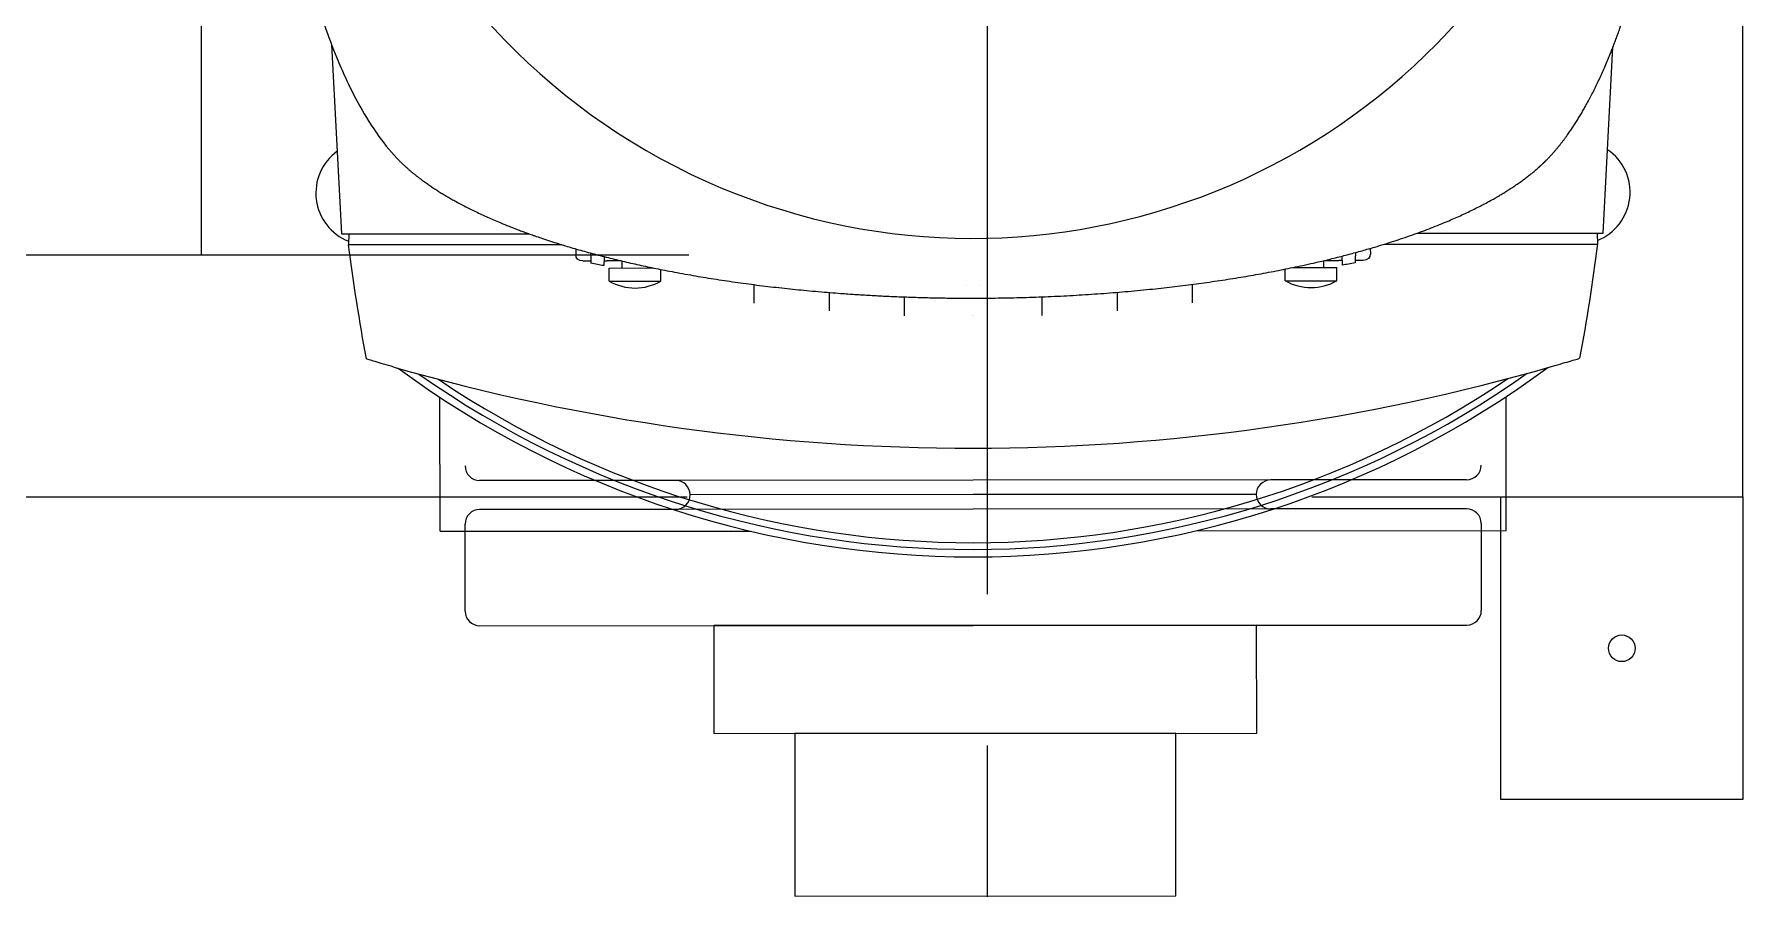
# Model space of a CAD drawing. Header units: millimetres. Extents: x 3795014 to 4300160, y 3869364 to 4016788.
# Drawn here: x 4228649.8 to 4228932.2, y 3925994.6 to 3926137.1 of the extents above; entities that cross this region are included whole.
import ezdxf

# ---------------------------------------------------------------- set-up
doc = ezdxf.new("R2010")
doc.units = ezdxf.units.MM
doc.linetypes.add('CENTER', pattern=[2, 1.25, -0.25, 0.25, -0.25])
doc.layers.add('Дополнительная', color=7, linetype='Continuous', lineweight=18)
doc.layers.add('粗实线层', color=7, linetype='Continuous', lineweight=35)

msp = doc.modelspace()

# ---------------------------------------------------------------- linework, layer by layer
at = {"color": 0, "lineweight": -3, "extrusion": (0, 0, -1)}
for centre, major_axis, ratio, start_param, end_param in [((4229050.85, 3926147.24, 0), (-352.02, -0.22), 0.992727, 6.100228, 6.154842), ((4228740.55, 3926100.71, 0), (-1.22, -0.25), 0.853683, 4.943675, 6.488291), ((4228869.41, 3926100.8, 0), (1.22, -0.24), 0.853683, 6.078079, 7.622696), ((4228559.05, 3926146.93, 0), (352.02, 0.22), 0.992727, 0.128344, 0.182957), ((4228804.81, 3926439.68, 0), (346.48, 11.61), 0.998593, 1.780643, 1.786906), ((4228804.73, 3926439.68, 0), (346.5, -11.18), 0.998593, 1.354686, 1.360949), ((4228804.77, 3926430.06, 0), (-341.74, -0.22), 0.98485, 4.712479, 4.71248), ((4228804.77, 3926430.09, 0), (-341.8, -0.22), 0.98478, 4.712298, 4.7123)]:
    msp.add_ellipse(centre, major_axis=major_axis, ratio=ratio, start_param=start_param, end_param=end_param, dxfattribs=at)
at = {"color": 0, "lineweight": -3}
for points, degree, knots in [([(4228710.09, 3926305.67, 0), (4228706.33, 3926301.91, 0), (4228703.46, 3926296.78, 0), (4228701.52, 3926292.68, 0), (4228700.96, 3926291.49, 0), (4228700.47, 3926290.4, 0), (4228699.99, 3926289.25, 0), (4228697.85, 3926284.13, 0), (4228696.08, 3926278.64, 0), (4228694.65, 3926273.23, 0), (4228693.79, 3926269.97, 0), (4228693.05, 3926266.78, 0), (4228692.36, 3926263.42, 0), (4228692.02, 3926261.75, 0), (4228691.69, 3926260.06, 0), (4228691.39, 3926258.34, 0), (4228689.84, 3926249.71, 0), (4228688.74, 3926240.46, 0), (4228688.09, 3926230.88, 0), (4228687.67, 3926224.54, 0), (4228687.44, 3926218.04, 0), (4228687.43, 3926211.48, 0), (4228687.43, 3926205.21, 0), (4228687.61, 3926198.99, 0), (4228687.99, 3926192.9, 0), (4228688.23, 3926188.95, 0), (4228688.55, 3926185.07, 0), (4228688.95, 3926181.25, 0), (4228689.98, 3926171.31, 0), (4228691.53, 3926161.87, 0), (4228693.56, 3926153.26, 0), (4228694.19, 3926150.59, 0), (4228694.88, 3926147.92, 0), (4228695.66, 3926145.24, 0), (4228696.31, 3926143, 0), (4228697.02, 3926140.77, 0), (4228697.78, 3926138.58, 0), (4228698.42, 3926136.76, 0), (4228699.1, 3926134.96, 0), (4228699.82, 3926133.21, 0), (4228700.28, 3926132.1, 0), (4228700.74, 3926131.04, 0), (4228701.25, 3926129.94, 0), (4228702.6, 3926127.01, 0), (4228704.45, 3926123.46, 0), (4228706.8, 3926120.2, 0), (4228707.84, 3926118.76, 0), (4228708.98, 3926117.38, 0), (4228710.21, 3926116.15, 0)], 3, [-20.909713, -20.909713, -20.909713, -20.909713, -19.419125, -19.419125, -19.419125, -18.985315, -18.985315, -18.985315, -17.058383, -17.058383, -17.058383, -15.899304, -15.899304, -15.899304, -15.323488, -15.323488, -15.323488, -12.431742, -12.431742, -12.431742, -10.515665, -10.515665, -10.515665, -8.684985, -8.684985, -8.684985, -7.500354, -7.500354, -7.500354, -4.415947, -4.415947, -4.415947, -3.459735, -3.459735, -3.459735, -2.665559, -2.665559, -2.665559, -2.008688, -2.008688, -2.008688, -1.593134, -1.593134, -1.593134, -0.488404, -0.488404, -0.488404, 0, 0, 0, 0]), ([(4228899.73, 3926116.27, 0), (4228901.56, 3926118.1, 0), (4228903.34, 3926120.33, 0), (4228905.07, 3926122.95, 0), (4228909.38, 3926130.71, 0), (4228913.14, 3926140.79, 0), (4228915.2, 3926147.79, 0), (4228920.02, 3926168.56, 0), (4228922.52, 3926193.11, 0), (4228923.03, 3926209.37, 0), (4228922.09, 3926235.8, 0), (4228918.45, 3926259.71, 0), (4228916.65, 3926268.43, 0), (4228913.1, 3926281.51, 0), (4228908.74, 3926292.05, 0), (4228906.92, 3926295.75, 0), (4228904.37, 3926300.08, 0), (4228901.68, 3926303.53, 0), (4228901, 3926304.34, 0), (4228900.31, 3926305.1, 0), (4228899.61, 3926305.79, 0)], 5, [0, 0, 0, 0, 0, 0, 28.612785, 28.612785, 28.612785, 74.374141, 74.374141, 74.374141, 152.858752, 152.858752, 152.858752, 202.96905, 202.96905, 202.96905, 235.424027, 235.424027, 235.424027, 246.308087, 246.308087, 246.308087, 246.308087, 246.308087, 246.308087]), ([(4228710.21, 3926116.15, 0), (4228712.04, 3926114.32, 0), (4228714.27, 3926112.54, 0), (4228716.89, 3926110.81, 0), (4228724.65, 3926106.51, 0), (4228734.74, 3926102.74, 0), (4228741.73, 3926100.68, 0), (4228762.5, 3926095.86, 0), (4228787.05, 3926093.37, 0), (4228803.31, 3926092.85, 0), (4228829.74, 3926093.79, 0), (4228853.65, 3926097.43, 0), (4228862.37, 3926099.24, 0), (4228875.45, 3926102.79, 0), (4228885.99, 3926107.14, 0), (4228889.7, 3926108.96, 0), (4228894.02, 3926111.51, 0), (4228897.47, 3926114.2, 0), (4228898.28, 3926114.89, 0), (4228899.04, 3926115.58, 0), (4228899.73, 3926116.27, 0)], 5, [0, 0, 0, 0, 0, 0, 28.612785, 28.612785, 28.612785, 74.374141, 74.374141, 74.374141, 152.858752, 152.858752, 152.858752, 202.96905, 202.96905, 202.96905, 235.424027, 235.424027, 235.424027, 246.308087, 246.308087, 246.308087, 246.308087, 246.308087, 246.308087]), ([(4228706, 3926102.29, 0), (4228705.43, 3926102.29, 0), (4228704.87, 3926102.29, 0), (4228703.85, 3926102.29, 0), (4228703.39, 3926102.29, 0), (4228702.61, 3926102.29, 0), (4228702.3, 3926102.29, 0), (4228701.87, 3926102.29, 0), (4228701.76, 3926102.29, 0), (4228701.76, 3926102.29, 0)], 3, [-0.6261205, -0.6261205, -0.6261205, -0.6261205, -0.467073, -0.467073, -0.3129806, -0.3129806, -0.1589347, -0.1589347, 0, 0, 0, 0]), ([(4228903.96, 3926102.42, 0), (4228904.53, 3926102.42, 0), (4228905.09, 3926102.42, 0), (4228906.12, 3926102.42, 0), (4228906.58, 3926102.42, 0), (4228907.35, 3926102.42, 0), (4228907.66, 3926102.42, 0), (4228908.09, 3926102.42, 0), (4228908.2, 3926102.42, 0), (4228908.2, 3926102.42, 0)], 3, [-0.6261205, -0.6261205, -0.6261205, -0.6261205, -0.467073, -0.467073, -0.3129806, -0.3129806, -0.1589347, -0.1589347, 0, 0, 0, 0]), ([(4228709.25, 3926082.12, 0), (4228708.68, 3926082.28, 0), (4228708.11, 3926082.45, 0), (4228707.05, 3926082.76, 0), (4228706.57, 3926082.9, 0), (4228705.75, 3926083.14, 0), (4228705.42, 3926083.24, 0), (4228705.04, 3926083.35, 0), (4228704.93, 3926083.39, 0), (4228704.79, 3926083.43, 0), (4228704.75, 3926083.44, 0), (4228704.75, 3926083.44, 0)], 3, [-0.6489985, -0.6489985, -0.6489985, -0.6489985, -0.4829623, -0.4829623, -0.3244666, -0.3244666, -0.1748555, -0.1748555, -0.0874621, -0.0874621, 0, 0, 0, 0]), ([(4228900.74, 3926082.24, 0), (4228901.31, 3926082.4, 0), (4228901.88, 3926082.57, 0), (4228902.94, 3926082.88, 0), (4228903.42, 3926083.02, 0), (4228904.24, 3926083.27, 0), (4228904.57, 3926083.37, 0), (4228904.95, 3926083.48, 0), (4228905.05, 3926083.51, 0), (4228905.2, 3926083.56, 0), (4228905.24, 3926083.57, 0), (4228905.24, 3926083.57, 0)], 3, [-0.6489985, -0.6489985, -0.6489985, -0.6489985, -0.4829623, -0.4829623, -0.3244666, -0.3244666, -0.1748555, -0.1748555, -0.0874621, -0.0874621, 0, 0, 0, 0])]:
    msp.add_open_spline(points, degree=degree, knots=knots, dxfattribs=at)
for points, weights in [([(4228741.78, 3926100.95, 0), (4228741.81, 3926100.1, 0), (4228741.84, 3926099.24, 0)], [1.0202746229, 1.01650557784, 1.01270535626]), ([(4228744.03, 3926100.35, 0), (4228744, 3926099.61, 0), (4228743.97, 3926098.86, 0)], [1.02248007108, 1.01878695778, 1.01507184813]), ([(4228865.94, 3926100.43, 0), (4228865.97, 3926099.69, 0), (4228865.99, 3926098.93, 0)], [1.02248002502, 1.01878693906, 1.01507185708])]:
    msp.add_rational_spline(points, weights, degree=2, dxfattribs=at)
at = {"color": 0, "lineweight": -3, "extrusion": (-1.37089e-11, 4.701e-13, -1)}
msp.add_rational_spline([(4228868.19, 3926101.03, 0), (4228868.16, 3926100.18, 0), (4228868.13, 3926099.32, 0)], [1.02027453262, 1.01650553434, 1.01270536032], degree=2, dxfattribs=at)
at = {"layer": 'Дополнительная', "linetype": 'CENTER', "ltscale": 100}
msp.add_line((4228807.36, 3925844.62, 0), (4228807.36, 3926758.9, 0), dxfattribs=at)
at = {"layer": 'Дополнительная', "ltscale": 25}
for p, q in [((4228677.41, 3926320.66, 0), (4228677.41, 3926100.66, 0)), ((4228351.6, 3926100.66, 0), (4228758.03, 3926100.66, 0)), ((4228351.32, 3926060.66, 0), (4228757.75, 3926060.66, 0))]:
    msp.add_line(p, q, dxfattribs=at)
at = {"layer": 'Дополнительная'}
for p, q in [((4228698.96, 3926135.38, 0), (4228700.61, 3926104.11, 0)), ((4228909.15, 3926104.24, 0), (4228910.74, 3926134.93, 0)), ((4228700.61, 3926104.11, 0), (4228731.6, 3926104.13, 0)), ((4228701.81, 3926104.11, 0), (4228701.76, 3926102.29, 0)), ((4228878.36, 3926104.22, 0), (4228909.15, 3926104.24, 0)), ((4228908.16, 3926104.24, 0), (4228908.2, 3926102.42, 0)), ((4228706, 3926102.29, 0), (4228706.03, 3926102.29, 0)), ((4228737.04, 3926102.31, 0), (4228706.03, 3926102.29, 0)), ((4228739.36, 3926101.62, 0), (4228739.32, 3926100.69, 0)), ((4228870.61, 3926101.71, 0), (4228870.65, 3926100.77, 0)), ((4228872.92, 3926102.4, 0), (4228903.93, 3926102.42, 0)), ((4228903.93, 3926102.42, 0), (4228903.96, 3926102.42, 0)), ((4228740.48, 3926099.65, 0), (4228741.82, 3926099.65, 0)), ((4228744, 3926099.65, 0), (4228744.54, 3926099.65, 0)), ((4228746.89, 3926099.65, 0), (4228744.54, 3926099.65, 0)), ((4228744.86, 3926098.47, 0), (4228752.18, 3926098.48, 0)), ((4228744.86, 3926096.31, 0), (4228744.86, 3926098.47, 0)), ((4228746.99, 3926098.48, 0), (4228746.99, 3926099.63, 0)), ((4228751.26, 3926098.48, 0), (4228751.26, 3926098.67, 0)), ((4228753.4, 3926096.31, 0), (4228753.4, 3926098.23, 0)), ((4228856.57, 3926096.38, 0), (4228856.57, 3926098.3, 0)), ((4228857.79, 3926098.54, 0), (4228865.11, 3926098.55, 0)), ((4228858.7, 3926098.55, 0), (4228858.7, 3926098.74, 0)), ((4228862.98, 3926098.55, 0), (4228862.98, 3926099.7, 0)), ((4228863.08, 3926099.72, 0), (4228865.43, 3926099.72, 0)), ((4228865.11, 3926096.38, 0), (4228865.11, 3926098.55, 0)), ((4228865.97, 3926099.72, 0), (4228865.43, 3926099.72, 0)), ((4228869.49, 3926099.73, 0), (4228868.14, 3926099.73, 0)), ((4228744.86, 3926096.31, 0), (4228753.4, 3926096.31, 0)), ((4228768.77, 3926095.73, 0), (4228768.77, 3926092.69, 0)), ((4228781.19, 3926094.43, 0), (4228781.19, 3926091.38, 0)), ((4228803.86, 3926095.64, 0), (4228803.86, 3926095.64, 0)), ((4228806.11, 3926095.64, 0), (4228806.11, 3926095.64, 0)), ((4228828.79, 3926094.46, 0), (4228828.79, 3926091.41, 0)), ((4228841.2, 3926095.77, 0), (4228841.2, 3926092.73, 0)), ((4228856.57, 3926096.38, 0), (4228865.11, 3926096.38, 0)), ((4228793.6, 3926093.7, 0), (4228793.6, 3926090.59, 0)), ((4228804.96, 3926093.49, 0), (4228804.96, 3926093.49, 0)), ((4228805.02, 3926093.49, 0), (4228805.02, 3926093.49, 0)), ((4228816.37, 3926093.72, 0), (4228816.37, 3926090.61, 0)), ((4228716.89, 3926054.99, 0), (4228716.88, 3926077.11, 0)), ((4228893.11, 3926055.1, 0), (4228893.1, 3926077.23, 0)), ((4228716.89, 3926054.99, 0), (4228768.22, 3926055.02, 0)), ((4228841.79, 3926055.07, 0), (4228893.11, 3926055.1, 0))]:
    msp.add_line(p, q, dxfattribs=at)
at = {"layer": 'Дополнительная', "ltscale": 25}
msp.add_lwpolyline([(4228861, 3926060.66), (4228932.21, 3926060.66), (4228932.21, 3926360.66), (4228851.59, 3926360.66)], dxfattribs=at)
at = {"layer": 'Дополнительная', "ltscale": 25, "elevation": 0}
for points in [[(4228892.21, 3926010.66), (4228892.21, 3926060.66), (4228932.21, 3926060.66), (4228932.21, 3926010.66)], [(4228762.16, 3926039.42), (4228762.17, 3926021.61), (4228851.87, 3926021.66), (4228851.86, 3926039.47)], [(4228775.52, 3926021.61), (4228775.53, 3925994.74), (4228838.53, 3925994.78), (4228838.52, 3926021.65)]]:
    msp.add_lwpolyline(points, close=True, dxfattribs=at)
at = {"layer": 'Дополнительная', "ltscale": 25}
msp.add_circle((4228912.21, 3926035.66, 0), 2.2, dxfattribs=at)
at = {"layer": 'Дополнительная'}
for centre, radius, start, end in [((4228804.91, 3926210.97, 0), 107.59, 61.3883, 241.3883), ((4228804.91, 3926210.97, 0), 107.59, 241.3883, 61.3883), ((4228704.91, 3926110.85, 0), 8.54, 126.0091, 248.4482), ((4228905.04, 3926110.97, 0), 8.54, 291.6242, 55.6102), ((4228749.12, 3926103.71, 0), 8.54, 240.0362, 300.0362), ((4228860.84, 3926103.78, 0), 8.54, 240.0362, 300.0362), ((4228804.91, 3926210.97, 0), 120.36, 270.0221, 270.0223), ((4228804.91, 3926210.98, 0), 120.36, 270.05, 270.0502), ((4228804.78, 3926415.81, 0), 347.1, 254.0243, 286.048), ((4228804.9, 3926210.96, 0), 160.2, 233.6654, 306.4019), ((4228804.91, 3926210.97, 0), 158.99, 234.8569, 305.2154), ((4228804.91, 3926210.97, 0), 157.87, 235.9967, 304.0756)]:
    msp.add_arc(centre, radius, start, end, dxfattribs=at)
at = {"layer": '粗实线层', "color": 0, "lineweight": -3}
for p, q in [((4228755.83, 3926063.4, 0), (4228723.44, 3926063.38, 0)), ((4228886.57, 3926063.49, 0), (4228854.19, 3926063.47, 0)), ((4228805.01, 3926061.04, 0), (4228758.23, 3926061.01, 0)), ((4228805.01, 3926061.04, 0), (4228758.23, 3926061.01, 0)), ((4228851.79, 3926061.07, 0), (4228805.01, 3926061.04, 0)), ((4228851.79, 3926061.07, 0), (4228805.01, 3926061.04, 0)), ((4228755.83, 3926058.61, 0), (4228723.44, 3926058.59, 0)), ((4228886.57, 3926058.69, 0), (4228854.19, 3926058.67, 0)), ((4228721.06, 3926041.79, 0), (4228721.05, 3926056.19, 0)), ((4228888.97, 3926056.29, 0), (4228888.98, 3926041.9, 0)), ((4228723.46, 3926039.39, 0), (4228777.43, 3926039.43, 0)), ((4228832.05, 3926039.46, 0), (4228886.59, 3926039.5, 0))]:
    msp.add_line(p, q, dxfattribs=at)
at = {"layer": '粗实线层', "color": 0, "linetype": 'Continuous', "lineweight": -3}
for p, q in [((4228805.01, 3926063.43, 0), (4228755.83, 3926063.4, 0)), ((4228854.19, 3926063.47, 0), (4228805.01, 3926063.43, 0)), ((4228805.01, 3926058.64, 0), (4228755.83, 3926058.61, 0)), ((4228854.19, 3926058.67, 0), (4228805.01, 3926058.64, 0)), ((4228777.43, 3926039.43, 0), (4228805.02, 3926039.45, 0)), ((4228805.02, 3926039.45, 0), (4228832.05, 3926039.46, 0))]:
    msp.add_line(p, q, dxfattribs=at)
at = {"layer": '粗实线层', "color": 0, "lineweight": -3}
for centre, start, end in [((4228723.44, 3926065.78, 0), 180.0362, 270.0362), ((4228755.83, 3926061, 0), 0.0362, 90.0362), ((4228854.19, 3926061.07, 0), 90.0362, 180.0362), ((4228886.57, 3926065.89, 0), 270.0362, 0.0362), ((4228755.83, 3926061, 0), 270.0362, 0.0362), ((4228854.19, 3926061.07, 0), 180.0362, 270.0362), ((4228723.45, 3926056.19, 0), 90.0362, 180.0362), ((4228886.58, 3926056.29, 0), 0.0362, 90.0362), ((4228723.45, 3926041.79, 0), 180.0362, 270.0362), ((4228886.59, 3926041.9, 0), 270.0362, 0.0362)]:
    msp.add_arc(centre, 2.4, start, end, dxfattribs=at)

doc.saveas('drawing.dxf')
